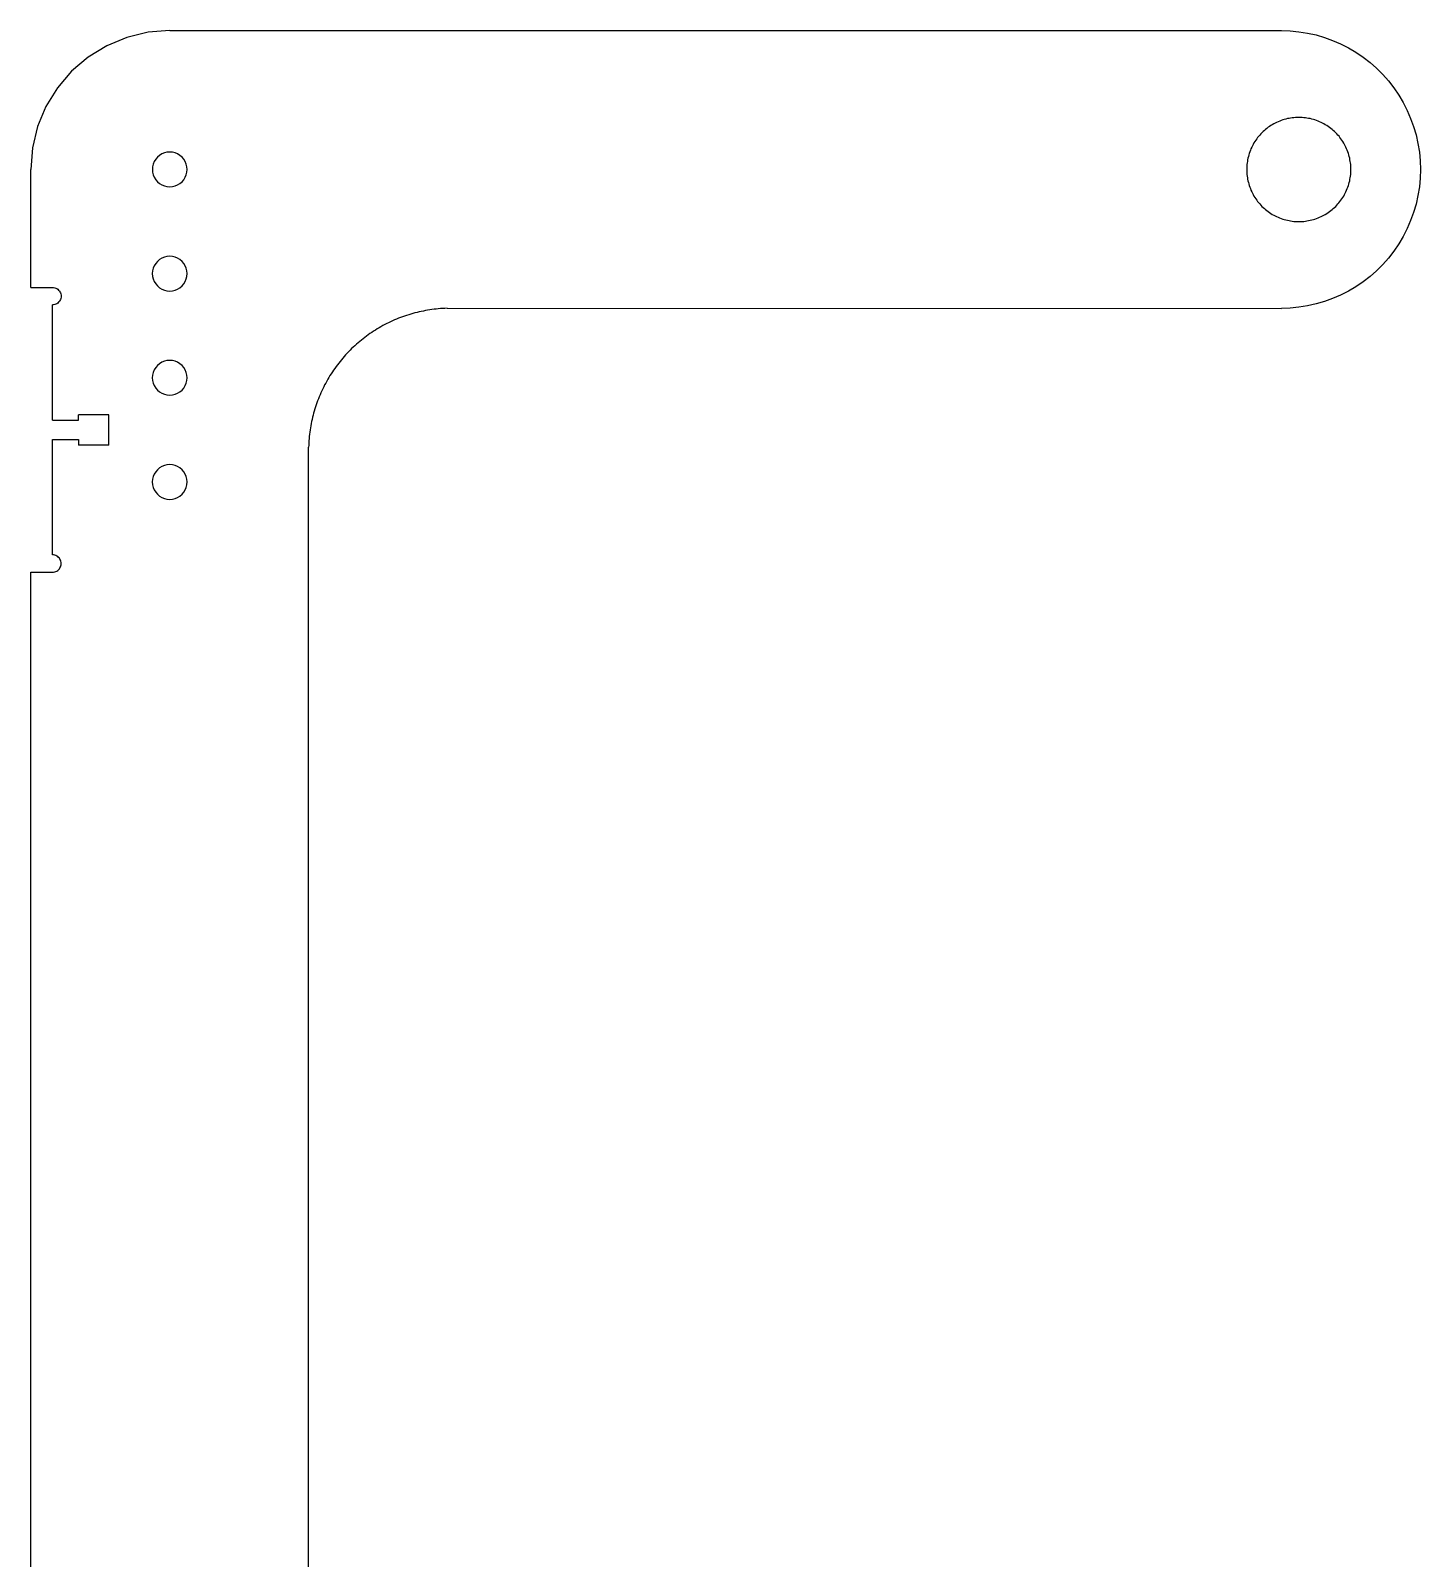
# Model space of a CAD drawing. Extents: x -89 to 89, y -45 to 45.
# Drawn here: x -63.78 to -43.78, y -22.81 to -0.81 of the extents above; entities that cross this region are included whole.
import ezdxf

# ---------------------------------------------------------------- set-up
doc = ezdxf.new("R2010")
doc.units = 0
doc.header["$MEASUREMENT"] = 0
doc.layers.get('0').update_dxf_attribs({"linetype": 'CONTINUOUS'})

msp = doc.modelspace()

# ---------------------------------------------------------------- linework, layer by layer
for p, q in [((-62.093, -0.835), (-62.398, -0.909)), ((-61.78, -0.811), (-62.093, -0.835)), ((-61.78, -0.811), (-45.78, -0.811)), ((-45.78, -0.811), (-45.655, -0.815)), ((-45.655, -0.815), (-45.53, -0.827)), ((-45.53, -0.827), (-45.405, -0.847)), ((-45.405, -0.847), (-45.283, -0.874)), ((-45.283, -0.874), (-45.162, -0.909)), ((-62.688, -1.029), (-62.956, -1.193)), ((-62.398, -0.909), (-62.688, -1.029)), ((-45.162, -0.909), (-45.044, -0.952)), ((-45.044, -0.952), (-44.929, -1.002)), ((-44.929, -1.002), (-44.817, -1.059)), ((-44.817, -1.059), (-44.709, -1.123)), ((-62.956, -1.193), (-63.195, -1.396)), ((-44.709, -1.123), (-44.605, -1.193)), ((-44.605, -1.193), (-44.505, -1.27)), ((-44.505, -1.27), (-44.411, -1.353)), ((-63.195, -1.396), (-63.398, -1.635)), ((-44.411, -1.353), (-44.322, -1.442)), ((-44.322, -1.442), (-44.239, -1.536)), ((-44.239, -1.536), (-44.162, -1.636)), ((-63.398, -1.635), (-63.562, -1.903)), ((-44.162, -1.636), (-44.092, -1.74)), ((-44.092, -1.74), (-44.028, -1.848)), ((-63.562, -1.903), (-63.683, -2.193)), ((-44.028, -1.848), (-43.971, -1.96)), ((-43.971, -1.96), (-43.921, -2.075)), ((-63.683, -2.193), (-63.756, -2.498)), ((-45.952, -2.191), (-45.971, -2.204)), ((-45.932, -2.178), (-45.952, -2.191)), ((-45.912, -2.166), (-45.932, -2.178)), ((-45.892, -2.154), (-45.912, -2.166)), ((-45.871, -2.143), (-45.892, -2.154)), ((-45.85, -2.133), (-45.871, -2.143)), ((-45.828, -2.123), (-45.85, -2.133)), ((-45.806, -2.114), (-45.828, -2.123)), ((-45.784, -2.106), (-45.806, -2.114)), ((-45.762, -2.098), (-45.784, -2.106)), ((-45.74, -2.091), (-45.762, -2.098)), ((-45.717, -2.085), (-45.74, -2.091)), ((-45.694, -2.079), (-45.717, -2.085)), ((-45.671, -2.075), (-45.694, -2.079)), ((-45.648, -2.07), (-45.671, -2.075)), ((-45.624, -2.067), (-45.648, -2.07)), ((-45.601, -2.065), (-45.624, -2.067)), ((-45.577, -2.063), (-45.601, -2.065)), ((-45.554, -2.062), (-45.577, -2.063)), ((-45.53, -2.061), (-45.554, -2.062)), ((-45.507, -2.062), (-45.53, -2.061)), ((-45.483, -2.063), (-45.507, -2.062)), ((-45.46, -2.065), (-45.483, -2.063)), ((-45.436, -2.067), (-45.46, -2.065)), ((-45.413, -2.07), (-45.436, -2.067)), ((-45.39, -2.075), (-45.413, -2.07)), ((-45.367, -2.079), (-45.39, -2.075)), ((-45.344, -2.085), (-45.367, -2.079)), ((-45.321, -2.091), (-45.344, -2.085)), ((-45.299, -2.098), (-45.321, -2.091)), ((-45.276, -2.106), (-45.299, -2.098)), ((-45.254, -2.114), (-45.276, -2.106)), ((-45.232, -2.123), (-45.254, -2.114)), ((-45.211, -2.133), (-45.232, -2.123)), ((-45.19, -2.143), (-45.211, -2.133)), ((-45.169, -2.154), (-45.19, -2.143)), ((-45.149, -2.166), (-45.169, -2.154)), ((-45.128, -2.178), (-45.149, -2.166)), ((-45.109, -2.191), (-45.128, -2.178)), ((-45.09, -2.205), (-45.109, -2.191)), ((-43.921, -2.075), (-43.878, -2.193)), ((-43.878, -2.193), (-43.843, -2.314)), ((-46.164, -2.409), (-46.176, -2.429)), ((-46.151, -2.39), (-46.164, -2.409)), ((-46.137, -2.37), (-46.151, -2.39)), ((-46.123, -2.352), (-46.137, -2.37)), ((-46.108, -2.333), (-46.123, -2.352)), ((-46.093, -2.315), (-46.108, -2.333)), ((-46.077, -2.298), (-46.093, -2.315)), ((-46.061, -2.281), (-46.077, -2.298)), ((-46.044, -2.264), (-46.061, -2.281)), ((-46.026, -2.249), (-46.044, -2.264)), ((-46.008, -2.233), (-46.026, -2.249)), ((-45.99, -2.219), (-46.008, -2.233)), ((-45.971, -2.204), (-45.99, -2.219)), ((-45.071, -2.219), (-45.09, -2.205)), ((-45.052, -2.233), (-45.071, -2.219)), ((-45.034, -2.249), (-45.052, -2.233)), ((-45.017, -2.265), (-45.034, -2.249)), ((-45, -2.281), (-45.017, -2.265)), ((-44.984, -2.298), (-45, -2.281)), ((-44.968, -2.315), (-44.984, -2.298)), ((-44.952, -2.333), (-44.968, -2.315)), ((-44.938, -2.352), (-44.952, -2.333)), ((-44.924, -2.37), (-44.938, -2.352)), ((-44.91, -2.39), (-44.924, -2.37)), ((-44.897, -2.409), (-44.91, -2.39)), ((-44.885, -2.43), (-44.897, -2.409)), ((-43.843, -2.314), (-43.816, -2.437)), ((-63.756, -2.498), (-63.78, -2.811)), ((-61.957, -2.634), (-61.983, -2.664)), ((-61.927, -2.608), (-61.957, -2.634)), ((-61.894, -2.588), (-61.927, -2.608)), ((-61.858, -2.573), (-61.894, -2.588)), ((-61.82, -2.564), (-61.858, -2.573)), ((-61.78, -2.561), (-61.82, -2.564)), ((-61.741, -2.564), (-61.78, -2.561)), ((-61.703, -2.573), (-61.741, -2.564)), ((-61.667, -2.588), (-61.703, -2.573)), ((-61.633, -2.608), (-61.667, -2.588)), ((-61.604, -2.634), (-61.633, -2.608)), ((-61.578, -2.664), (-61.604, -2.634)), ((-46.257, -2.625), (-46.262, -2.648)), ((-46.251, -2.602), (-46.257, -2.625)), ((-46.244, -2.579), (-46.251, -2.602)), ((-46.236, -2.557), (-46.244, -2.579)), ((-46.228, -2.535), (-46.236, -2.557)), ((-46.219, -2.513), (-46.228, -2.535)), ((-46.209, -2.492), (-46.219, -2.513)), ((-46.199, -2.471), (-46.209, -2.492)), ((-46.188, -2.45), (-46.199, -2.471)), ((-46.176, -2.429), (-46.188, -2.45)), ((-44.873, -2.45), (-44.885, -2.43)), ((-44.862, -2.471), (-44.873, -2.45)), ((-44.852, -2.492), (-44.862, -2.471)), ((-44.842, -2.513), (-44.852, -2.492)), ((-44.833, -2.535), (-44.842, -2.513)), ((-44.825, -2.557), (-44.833, -2.535)), ((-44.817, -2.58), (-44.825, -2.557)), ((-44.81, -2.602), (-44.817, -2.58)), ((-44.804, -2.625), (-44.81, -2.602)), ((-44.798, -2.648), (-44.804, -2.625)), ((-43.816, -2.437), (-43.796, -2.561)), ((-43.796, -2.561), (-43.784, -2.686)), ((-63.781, -4.511), (-63.78, -2.811)), ((-62.027, -2.771), (-62.03, -2.811)), ((-62.03, -2.811), (-62.027, -2.85)), ((-62.018, -2.733), (-62.027, -2.771)), ((-62.027, -2.85), (-62.018, -2.888)), ((-62.003, -2.697), (-62.018, -2.733)), ((-61.983, -2.664), (-62.003, -2.697)), ((-61.558, -2.697), (-61.578, -2.664)), ((-61.543, -2.733), (-61.558, -2.697)), ((-61.534, -2.772), (-61.543, -2.733)), ((-61.543, -2.888), (-61.534, -2.85)), ((-61.53, -2.811), (-61.534, -2.772)), ((-61.534, -2.85), (-61.53, -2.811)), ((-46.279, -2.764), (-46.28, -2.788)), ((-46.28, -2.788), (-46.28, -2.811)), ((-46.28, -2.811), (-46.28, -2.835)), ((-46.28, -2.835), (-46.279, -2.858)), ((-46.277, -2.741), (-46.279, -2.764)), ((-46.279, -2.858), (-46.277, -2.882)), ((-46.274, -2.717), (-46.277, -2.741)), ((-46.271, -2.694), (-46.274, -2.717)), ((-46.267, -2.671), (-46.271, -2.694)), ((-46.262, -2.648), (-46.267, -2.671)), ((-44.794, -2.671), (-44.798, -2.648)), ((-44.79, -2.694), (-44.794, -2.671)), ((-44.786, -2.717), (-44.79, -2.694)), ((-44.784, -2.741), (-44.786, -2.717)), ((-44.782, -2.764), (-44.784, -2.741)), ((-44.784, -2.882), (-44.782, -2.858)), ((-44.781, -2.788), (-44.782, -2.764)), ((-44.782, -2.858), (-44.781, -2.835)), ((-44.78, -2.811), (-44.781, -2.788)), ((-44.781, -2.835), (-44.78, -2.811)), ((-43.784, -2.686), (-43.78, -2.811)), ((-43.78, -2.811), (-43.784, -2.937)), ((-62.018, -2.888), (-62.003, -2.924)), ((-62.003, -2.924), (-61.983, -2.958)), ((-61.983, -2.958), (-61.957, -2.987)), ((-61.957, -2.987), (-61.927, -3.013)), ((-61.927, -3.013), (-61.894, -3.033)), ((-61.894, -3.033), (-61.858, -3.048)), ((-61.858, -3.048), (-61.82, -3.058)), ((-61.82, -3.058), (-61.78, -3.061)), ((-61.78, -3.061), (-61.741, -3.058)), ((-61.741, -3.058), (-61.703, -3.048)), ((-61.703, -3.048), (-61.667, -3.033)), ((-61.667, -3.033), (-61.634, -3.013)), ((-61.634, -3.013), (-61.604, -2.987)), ((-61.604, -2.987), (-61.578, -2.958)), ((-61.578, -2.958), (-61.558, -2.924)), ((-61.558, -2.924), (-61.543, -2.888)), ((-46.277, -2.882), (-46.274, -2.905)), ((-46.274, -2.905), (-46.271, -2.929)), ((-46.271, -2.929), (-46.267, -2.952)), ((-46.267, -2.952), (-46.262, -2.975)), ((-46.262, -2.975), (-46.257, -2.998)), ((-46.257, -2.998), (-46.251, -3.02)), ((-46.251, -3.02), (-46.244, -3.043)), ((-46.244, -3.043), (-46.236, -3.065)), ((-46.236, -3.065), (-46.228, -3.087)), ((-44.833, -3.087), (-44.825, -3.065)), ((-44.825, -3.065), (-44.817, -3.043)), ((-44.817, -3.043), (-44.81, -3.021)), ((-44.81, -3.021), (-44.804, -2.998)), ((-44.804, -2.998), (-44.798, -2.975)), ((-44.798, -2.975), (-44.794, -2.952)), ((-44.794, -2.952), (-44.79, -2.929)), ((-44.79, -2.929), (-44.786, -2.905)), ((-44.786, -2.905), (-44.784, -2.882)), ((-43.796, -3.062), (-43.816, -3.186)), ((-43.784, -2.937), (-43.796, -3.062)), ((-46.228, -3.087), (-46.219, -3.109)), ((-46.219, -3.109), (-46.209, -3.131)), ((-46.209, -3.131), (-46.199, -3.152)), ((-46.199, -3.152), (-46.188, -3.173)), ((-46.188, -3.173), (-46.176, -3.193)), ((-46.176, -3.193), (-46.164, -3.213)), ((-46.164, -3.213), (-46.151, -3.233)), ((-46.151, -3.233), (-46.137, -3.252)), ((-46.137, -3.252), (-46.123, -3.271)), ((-46.123, -3.271), (-46.108, -3.289)), ((-46.108, -3.289), (-46.093, -3.307)), ((-44.968, -3.307), (-44.953, -3.289)), ((-44.953, -3.289), (-44.938, -3.271)), ((-44.938, -3.271), (-44.924, -3.252)), ((-44.924, -3.252), (-44.91, -3.233)), ((-44.91, -3.233), (-44.897, -3.213)), ((-44.897, -3.213), (-44.885, -3.193)), ((-44.885, -3.193), (-44.873, -3.173)), ((-44.873, -3.173), (-44.862, -3.152)), ((-44.862, -3.152), (-44.852, -3.131)), ((-44.852, -3.131), (-44.842, -3.109)), ((-44.842, -3.109), (-44.833, -3.087)), ((-43.816, -3.186), (-43.843, -3.309)), ((-46.093, -3.307), (-46.077, -3.325)), ((-46.077, -3.325), (-46.061, -3.342)), ((-46.061, -3.342), (-46.044, -3.358)), ((-46.044, -3.358), (-46.026, -3.374)), ((-46.026, -3.374), (-46.009, -3.389)), ((-46.009, -3.389), (-45.99, -3.404)), ((-45.99, -3.404), (-45.971, -3.418)), ((-45.971, -3.418), (-45.952, -3.432)), ((-45.952, -3.432), (-45.932, -3.444)), ((-45.932, -3.444), (-45.912, -3.457)), ((-45.912, -3.457), (-45.892, -3.468)), ((-45.892, -3.468), (-45.871, -3.479)), ((-45.871, -3.479), (-45.85, -3.49)), ((-45.85, -3.49), (-45.828, -3.5)), ((-45.828, -3.5), (-45.807, -3.509)), ((-45.807, -3.509), (-45.785, -3.517)), ((-45.785, -3.517), (-45.762, -3.525)), ((-45.299, -3.525), (-45.276, -3.517)), ((-45.276, -3.517), (-45.254, -3.509)), ((-45.254, -3.509), (-45.233, -3.5)), ((-45.233, -3.5), (-45.211, -3.49)), ((-45.211, -3.49), (-45.19, -3.48)), ((-45.19, -3.48), (-45.169, -3.469)), ((-45.169, -3.469), (-45.149, -3.457)), ((-45.149, -3.457), (-45.129, -3.445)), ((-45.129, -3.445), (-45.109, -3.432)), ((-45.109, -3.432), (-45.09, -3.418)), ((-45.09, -3.418), (-45.071, -3.404)), ((-45.071, -3.404), (-45.052, -3.389)), ((-45.052, -3.389), (-45.034, -3.374)), ((-45.034, -3.374), (-45.017, -3.358)), ((-45.017, -3.358), (-45, -3.342)), ((-45, -3.342), (-44.984, -3.325)), ((-44.984, -3.325), (-44.968, -3.307)), ((-43.878, -3.429), (-43.921, -3.548)), ((-43.843, -3.309), (-43.878, -3.429)), ((-45.762, -3.525), (-45.74, -3.531)), ((-45.74, -3.531), (-45.717, -3.538)), ((-45.717, -3.538), (-45.694, -3.543)), ((-45.694, -3.543), (-45.671, -3.548)), ((-45.671, -3.548), (-45.648, -3.552)), ((-45.648, -3.552), (-45.624, -3.555)), ((-45.624, -3.555), (-45.601, -3.558)), ((-45.601, -3.558), (-45.578, -3.56)), ((-45.578, -3.56), (-45.554, -3.561)), ((-45.554, -3.561), (-45.53, -3.561)), ((-45.53, -3.561), (-45.507, -3.561)), ((-45.507, -3.561), (-45.483, -3.56)), ((-45.483, -3.56), (-45.46, -3.558)), ((-45.46, -3.558), (-45.436, -3.555)), ((-45.436, -3.555), (-45.413, -3.552)), ((-45.413, -3.552), (-45.39, -3.548)), ((-45.39, -3.548), (-45.367, -3.543)), ((-45.367, -3.543), (-45.344, -3.538)), ((-45.344, -3.538), (-45.321, -3.531)), ((-45.321, -3.531), (-45.299, -3.525)), ((-43.971, -3.663), (-44.028, -3.775)), ((-43.921, -3.548), (-43.971, -3.663)), ((-44.092, -3.883), (-44.162, -3.987)), ((-44.028, -3.775), (-44.092, -3.883)), ((-61.983, -4.164), (-62.003, -4.197)), ((-61.957, -4.134), (-61.983, -4.164)), ((-61.928, -4.108), (-61.957, -4.134)), ((-61.894, -4.088), (-61.928, -4.108)), ((-61.858, -4.073), (-61.894, -4.088)), ((-61.82, -4.064), (-61.858, -4.073)), ((-61.781, -4.061), (-61.82, -4.064)), ((-61.741, -4.064), (-61.781, -4.061)), ((-61.703, -4.073), (-61.741, -4.064)), ((-61.667, -4.088), (-61.703, -4.073)), ((-61.634, -4.108), (-61.667, -4.088)), ((-61.604, -4.134), (-61.634, -4.108)), ((-61.578, -4.164), (-61.604, -4.134)), ((-61.558, -4.197), (-61.578, -4.164)), ((-44.239, -4.086), (-44.323, -4.18)), ((-44.162, -3.987), (-44.239, -4.086)), ((-62.027, -4.271), (-62.031, -4.311)), ((-62.031, -4.311), (-62.027, -4.35)), ((-62.018, -4.233), (-62.027, -4.271)), ((-62.027, -4.35), (-62.018, -4.388)), ((-62.003, -4.197), (-62.018, -4.233)), ((-62.018, -4.388), (-62.003, -4.424)), ((-61.543, -4.233), (-61.558, -4.197)), ((-61.558, -4.424), (-61.543, -4.388)), ((-61.534, -4.272), (-61.543, -4.233)), ((-61.543, -4.388), (-61.534, -4.35)), ((-61.531, -4.311), (-61.534, -4.272)), ((-61.534, -4.35), (-61.531, -4.311)), ((-44.506, -4.352), (-44.605, -4.429)), ((-44.411, -4.269), (-44.506, -4.352)), ((-44.323, -4.18), (-44.411, -4.269)), ((-63.781, -4.511), (-63.468, -4.511)), ((-63.468, -4.511), (-63.452, -4.512)), ((-63.452, -4.512), (-63.436, -4.515)), ((-63.436, -4.515), (-63.42, -4.52)), ((-63.42, -4.52), (-63.406, -4.527)), ((-63.406, -4.527), (-63.392, -4.536)), ((-63.392, -4.536), (-63.38, -4.547)), ((-63.38, -4.547), (-63.369, -4.559)), ((-63.369, -4.559), (-63.36, -4.573)), ((-63.36, -4.573), (-63.353, -4.588)), ((-63.353, -4.588), (-63.347, -4.603)), ((-63.347, -4.603), (-63.344, -4.619)), ((-63.344, -4.619), (-63.343, -4.636)), ((-62.003, -4.424), (-61.983, -4.458)), ((-61.983, -4.458), (-61.957, -4.487)), ((-61.957, -4.487), (-61.928, -4.513)), ((-61.928, -4.513), (-61.894, -4.533)), ((-61.894, -4.533), (-61.858, -4.548)), ((-61.858, -4.548), (-61.82, -4.558)), ((-61.82, -4.558), (-61.781, -4.561)), ((-61.781, -4.561), (-61.741, -4.558)), ((-61.741, -4.558), (-61.703, -4.548)), ((-61.703, -4.548), (-61.667, -4.533)), ((-61.667, -4.533), (-61.634, -4.513)), ((-61.634, -4.513), (-61.604, -4.487)), ((-61.604, -4.487), (-61.578, -4.458)), ((-61.578, -4.458), (-61.558, -4.424)), ((-44.817, -4.564), (-44.929, -4.621)), ((-44.709, -4.5), (-44.817, -4.564)), ((-44.605, -4.429), (-44.709, -4.5)), ((-63.452, -4.759), (-63.468, -4.761)), ((-63.468, -6.42), (-63.468, -4.761)), ((-63.436, -4.756), (-63.452, -4.759)), ((-63.42, -4.751), (-63.436, -4.756)), ((-63.406, -4.744), (-63.42, -4.751)), ((-63.392, -4.735), (-63.406, -4.744)), ((-63.38, -4.724), (-63.392, -4.735)), ((-63.369, -4.712), (-63.38, -4.724)), ((-63.36, -4.698), (-63.369, -4.712)), ((-63.353, -4.683), (-63.36, -4.698)), ((-63.347, -4.668), (-63.353, -4.683)), ((-63.344, -4.652), (-63.347, -4.668)), ((-63.343, -4.636), (-63.344, -4.652)), ((-58.069, -4.837), (-58.1, -4.843)), ((-58.038, -4.833), (-58.069, -4.837)), ((-58.007, -4.828), (-58.038, -4.833)), ((-57.976, -4.824), (-58.007, -4.828)), ((-57.946, -4.821), (-57.976, -4.824)), ((-57.915, -4.818), (-57.946, -4.821)), ((-57.884, -4.815), (-57.915, -4.818)), ((-57.852, -4.813), (-57.884, -4.815)), ((-57.821, -4.811), (-57.852, -4.813)), ((-57.79, -4.81), (-57.821, -4.811)), ((-57.79, -4.81), (-45.781, -4.811)), ((-45.655, -4.807), (-45.781, -4.811)), ((-45.53, -4.796), (-45.655, -4.807)), ((-45.406, -4.776), (-45.53, -4.796)), ((-45.283, -4.748), (-45.406, -4.776)), ((-45.163, -4.713), (-45.283, -4.748)), ((-45.044, -4.671), (-45.163, -4.713)), ((-44.929, -4.621), (-45.044, -4.671)), ((-58.713, -5.06), (-58.74, -5.075)), ((-58.686, -5.045), (-58.713, -5.06)), ((-58.658, -5.031), (-58.686, -5.045)), ((-58.63, -5.017), (-58.658, -5.031)), ((-58.602, -5.004), (-58.63, -5.017)), ((-58.574, -4.991), (-58.602, -5.004)), ((-58.545, -4.978), (-58.574, -4.991)), ((-58.517, -4.966), (-58.545, -4.978)), ((-58.488, -4.954), (-58.517, -4.966)), ((-58.459, -4.943), (-58.488, -4.954)), ((-58.43, -4.932), (-58.459, -4.943)), ((-58.4, -4.922), (-58.43, -4.932)), ((-58.371, -4.912), (-58.4, -4.922)), ((-58.341, -4.902), (-58.371, -4.912)), ((-58.311, -4.893), (-58.341, -4.902)), ((-58.281, -4.885), (-58.311, -4.893)), ((-58.251, -4.877), (-58.281, -4.885)), ((-58.221, -4.869), (-58.251, -4.877)), ((-58.191, -4.862), (-58.221, -4.869)), ((-58.161, -4.855), (-58.191, -4.862)), ((-58.13, -4.849), (-58.161, -4.855)), ((-58.1, -4.843), (-58.13, -4.849)), ((-59.023, -5.267), (-59.047, -5.287)), ((-58.999, -5.248), (-59.023, -5.267)), ((-58.974, -5.229), (-58.999, -5.248)), ((-58.949, -5.21), (-58.974, -5.229)), ((-58.924, -5.192), (-58.949, -5.21)), ((-58.899, -5.174), (-58.924, -5.192)), ((-58.873, -5.157), (-58.899, -5.174)), ((-58.847, -5.139), (-58.873, -5.157)), ((-58.821, -5.123), (-58.847, -5.139)), ((-58.794, -5.106), (-58.821, -5.123)), ((-58.767, -5.09), (-58.794, -5.106)), ((-58.74, -5.075), (-58.767, -5.09)), ((-59.249, -5.481), (-59.27, -5.504)), ((-59.228, -5.458), (-59.249, -5.481)), ((-59.206, -5.436), (-59.228, -5.458)), ((-59.185, -5.413), (-59.206, -5.436)), ((-59.163, -5.391), (-59.185, -5.413)), ((-59.14, -5.37), (-59.163, -5.391)), ((-59.117, -5.349), (-59.14, -5.37)), ((-59.094, -5.328), (-59.117, -5.349)), ((-59.071, -5.307), (-59.094, -5.328)), ((-59.047, -5.287), (-59.071, -5.307)), ((-62.003, -5.697), (-62.018, -5.733)), ((-61.983, -5.664), (-62.003, -5.697)), ((-61.957, -5.634), (-61.983, -5.664)), ((-61.928, -5.608), (-61.957, -5.634)), ((-61.894, -5.588), (-61.928, -5.608)), ((-61.858, -5.573), (-61.894, -5.588)), ((-61.82, -5.564), (-61.858, -5.573)), ((-61.781, -5.561), (-61.82, -5.564)), ((-61.742, -5.564), (-61.781, -5.561)), ((-61.703, -5.573), (-61.742, -5.564)), ((-61.667, -5.588), (-61.703, -5.573)), ((-61.634, -5.608), (-61.667, -5.588)), ((-61.604, -5.634), (-61.634, -5.608)), ((-61.578, -5.664), (-61.604, -5.634)), ((-61.558, -5.697), (-61.578, -5.664)), ((-61.543, -5.733), (-61.558, -5.697)), ((-59.423, -5.7), (-59.44, -5.726)), ((-59.405, -5.675), (-59.423, -5.7)), ((-59.387, -5.65), (-59.405, -5.675)), ((-59.368, -5.625), (-59.387, -5.65)), ((-59.349, -5.6), (-59.368, -5.625)), ((-59.33, -5.576), (-59.349, -5.6)), ((-59.31, -5.551), (-59.33, -5.576)), ((-59.29, -5.528), (-59.31, -5.551)), ((-59.27, -5.504), (-59.29, -5.528)), ((-62.028, -5.771), (-62.031, -5.811)), ((-62.031, -5.811), (-62.028, -5.85)), ((-62.018, -5.733), (-62.028, -5.771)), ((-62.028, -5.85), (-62.018, -5.888)), ((-62.018, -5.888), (-62.003, -5.924)), ((-62.003, -5.924), (-61.983, -5.958)), ((-61.578, -5.958), (-61.558, -5.924)), ((-61.558, -5.924), (-61.543, -5.888)), ((-61.534, -5.772), (-61.543, -5.733)), ((-61.543, -5.888), (-61.534, -5.85)), ((-61.531, -5.811), (-61.534, -5.772)), ((-61.534, -5.85), (-61.531, -5.811)), ((-59.551, -5.914), (-59.565, -5.942)), ((-59.536, -5.886), (-59.551, -5.914)), ((-59.521, -5.859), (-59.536, -5.886)), ((-59.506, -5.832), (-59.521, -5.859)), ((-59.49, -5.805), (-59.506, -5.832)), ((-59.474, -5.779), (-59.49, -5.805)), ((-59.457, -5.752), (-59.474, -5.779)), ((-59.44, -5.726), (-59.457, -5.752)), ((-61.983, -5.958), (-61.957, -5.987)), ((-61.957, -5.987), (-61.928, -6.013)), ((-61.928, -6.013), (-61.894, -6.033)), ((-61.894, -6.033), (-61.858, -6.048)), ((-61.858, -6.048), (-61.82, -6.058)), ((-61.82, -6.058), (-61.781, -6.061)), ((-61.781, -6.061), (-61.742, -6.058)), ((-61.742, -6.058), (-61.703, -6.048)), ((-61.703, -6.048), (-61.667, -6.033)), ((-61.667, -6.033), (-61.634, -6.013)), ((-61.634, -6.013), (-61.604, -5.987)), ((-61.604, -5.987), (-61.578, -5.958)), ((-59.652, -6.141), (-59.663, -6.17)), ((-59.641, -6.112), (-59.652, -6.141)), ((-59.629, -6.083), (-59.641, -6.112)), ((-59.617, -6.054), (-59.629, -6.083)), ((-59.605, -6.026), (-59.617, -6.054)), ((-59.592, -5.998), (-59.605, -6.026)), ((-59.579, -5.969), (-59.592, -5.998)), ((-59.565, -5.942), (-59.579, -5.969)), ((-63.093, -6.42), (-63.093, -6.342)), ((-62.656, -6.342), (-63.093, -6.342)), ((-62.656, -6.779), (-62.656, -6.342)), ((-59.725, -6.379), (-59.732, -6.409)), ((-59.718, -6.349), (-59.725, -6.379)), ((-59.71, -6.319), (-59.718, -6.349)), ((-59.701, -6.289), (-59.71, -6.319)), ((-59.692, -6.259), (-59.701, -6.289)), ((-59.683, -6.229), (-59.692, -6.259)), ((-59.673, -6.2), (-59.683, -6.229)), ((-59.663, -6.17), (-59.673, -6.2)), ((-63.468, -6.42), (-63.093, -6.42)), ((-59.765, -6.593), (-59.769, -6.624)), ((-59.761, -6.562), (-59.765, -6.593)), ((-59.756, -6.532), (-59.761, -6.562)), ((-59.751, -6.501), (-59.756, -6.532)), ((-59.745, -6.47), (-59.751, -6.501)), ((-59.739, -6.44), (-59.745, -6.47)), ((-59.732, -6.409), (-59.739, -6.44)), ((-63.468, -6.701), (-63.093, -6.701)), ((-63.468, -8.361), (-63.468, -6.701)), ((-63.093, -6.701), (-63.093, -6.779)), ((-62.656, -6.779), (-63.093, -6.779)), ((-59.784, -38.81), (-59.782, -6.81)), ((-59.781, -6.779), (-59.782, -6.81)), ((-59.779, -6.748), (-59.781, -6.779)), ((-59.777, -6.717), (-59.779, -6.748)), ((-59.775, -6.686), (-59.777, -6.717)), ((-59.772, -6.655), (-59.775, -6.686)), ((-59.769, -6.624), (-59.772, -6.655)), ((-62.019, -7.233), (-62.028, -7.271)), ((-62.004, -7.197), (-62.019, -7.233)), ((-61.983, -7.164), (-62.004, -7.197)), ((-61.958, -7.134), (-61.983, -7.164)), ((-61.928, -7.108), (-61.958, -7.134)), ((-61.894, -7.088), (-61.928, -7.108)), ((-61.858, -7.073), (-61.894, -7.088)), ((-61.82, -7.064), (-61.858, -7.073)), ((-61.781, -7.061), (-61.82, -7.064)), ((-61.742, -7.064), (-61.781, -7.061)), ((-61.704, -7.073), (-61.742, -7.064)), ((-61.667, -7.088), (-61.704, -7.073)), ((-61.634, -7.108), (-61.667, -7.088)), ((-61.604, -7.134), (-61.634, -7.108)), ((-61.579, -7.164), (-61.604, -7.134)), ((-61.558, -7.197), (-61.579, -7.164)), ((-61.543, -7.233), (-61.558, -7.197)), ((-61.534, -7.272), (-61.543, -7.233)), ((-62.028, -7.271), (-62.031, -7.311)), ((-62.031, -7.311), (-62.028, -7.35)), ((-62.028, -7.35), (-62.019, -7.388)), ((-62.019, -7.388), (-62.004, -7.424)), ((-62.004, -7.424), (-61.983, -7.458)), ((-61.983, -7.458), (-61.958, -7.487)), ((-61.604, -7.487), (-61.579, -7.458)), ((-61.579, -7.458), (-61.558, -7.424)), ((-61.558, -7.424), (-61.543, -7.388)), ((-61.543, -7.388), (-61.534, -7.35)), ((-61.531, -7.311), (-61.534, -7.272)), ((-61.534, -7.35), (-61.531, -7.311)), ((-61.958, -7.487), (-61.928, -7.513)), ((-61.928, -7.513), (-61.894, -7.533)), ((-61.894, -7.533), (-61.858, -7.548)), ((-61.858, -7.548), (-61.82, -7.558)), ((-61.82, -7.558), (-61.781, -7.561)), ((-61.781, -7.561), (-61.742, -7.558)), ((-61.742, -7.558), (-61.704, -7.548)), ((-61.704, -7.548), (-61.667, -7.533)), ((-61.667, -7.533), (-61.634, -7.513)), ((-61.634, -7.513), (-61.604, -7.487)), ((-63.452, -8.362), (-63.468, -8.361)), ((-63.436, -8.365), (-63.452, -8.362)), ((-63.421, -8.37), (-63.436, -8.365)), ((-63.406, -8.377), (-63.421, -8.37)), ((-63.392, -8.386), (-63.406, -8.377)), ((-63.38, -8.397), (-63.392, -8.386)), ((-63.392, -8.585), (-63.38, -8.574)), ((-63.369, -8.409), (-63.38, -8.397)), ((-63.38, -8.574), (-63.369, -8.562)), ((-63.36, -8.423), (-63.369, -8.409)), ((-63.369, -8.562), (-63.36, -8.548)), ((-63.353, -8.438), (-63.36, -8.423)), ((-63.36, -8.548), (-63.353, -8.533)), ((-63.348, -8.453), (-63.353, -8.438)), ((-63.353, -8.533), (-63.348, -8.518)), ((-63.344, -8.469), (-63.348, -8.453)), ((-63.348, -8.518), (-63.344, -8.502)), ((-63.343, -8.486), (-63.344, -8.469)), ((-63.344, -8.502), (-63.343, -8.486)), ((-63.783, -40.263), (-63.781, -8.611)), ((-63.781, -8.611), (-63.468, -8.611)), ((-63.468, -8.611), (-63.452, -8.609)), ((-63.452, -8.609), (-63.436, -8.606)), ((-63.436, -8.606), (-63.421, -8.601)), ((-63.421, -8.601), (-63.406, -8.594)), ((-63.406, -8.594), (-63.392, -8.585))]:
    msp.add_line(p, q)

doc.saveas('drawing.dxf')
